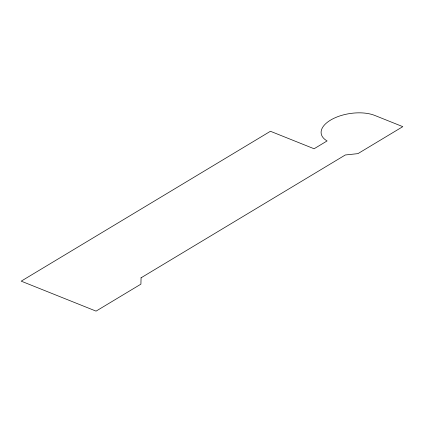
<?xml version="1.0" encoding="UTF-8"?>
<svg xmlns="http://www.w3.org/2000/svg" width="424" height="424" viewBox="0 0 424 424"><rect width="100%" height="100%" fill="white"/><g stroke="black" fill="none" stroke-linecap="round" stroke-linejoin="round"><path stroke-width="0.64" d="M141.065 277.81L140.911 284.149L96.057 311.126L21.2 281.154L270.427 131.276L314.094 148.76L327.105 140.932A31.519 15.518 -8.5 0 1 332.188 119.186A31.519 15.518 -8.5 0 1 374.726 115.418L402.8 126.654L357.946 153.631L345.316 154.977L141.065 277.81"/></g></svg>
